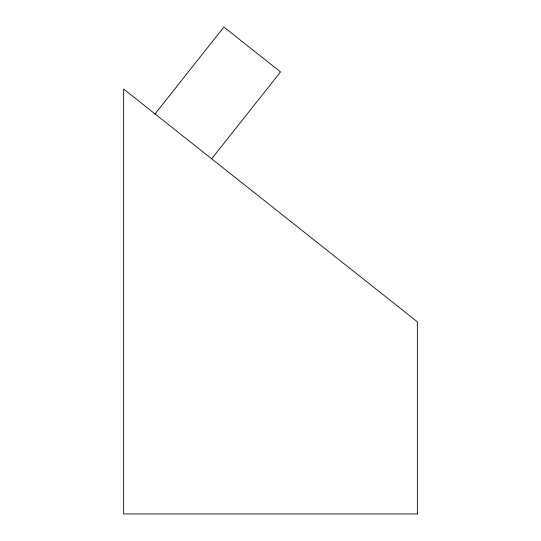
<?xml version="1.0" encoding="UTF-8"?>
<svg xmlns="http://www.w3.org/2000/svg" width="541" height="541" viewBox="0 0 541 541"><rect width="100%" height="100%" fill="white"/><g stroke="black" fill="none" stroke-linecap="round" stroke-linejoin="round"><path stroke-width="0.81" d="M155.03 113.935L223.886 27.05L280.509 71.926L211.659 158.811M417.354 513.95L123.646 513.95L123.646 89.062L417.354 321.821L417.354 513.95"/></g></svg>
